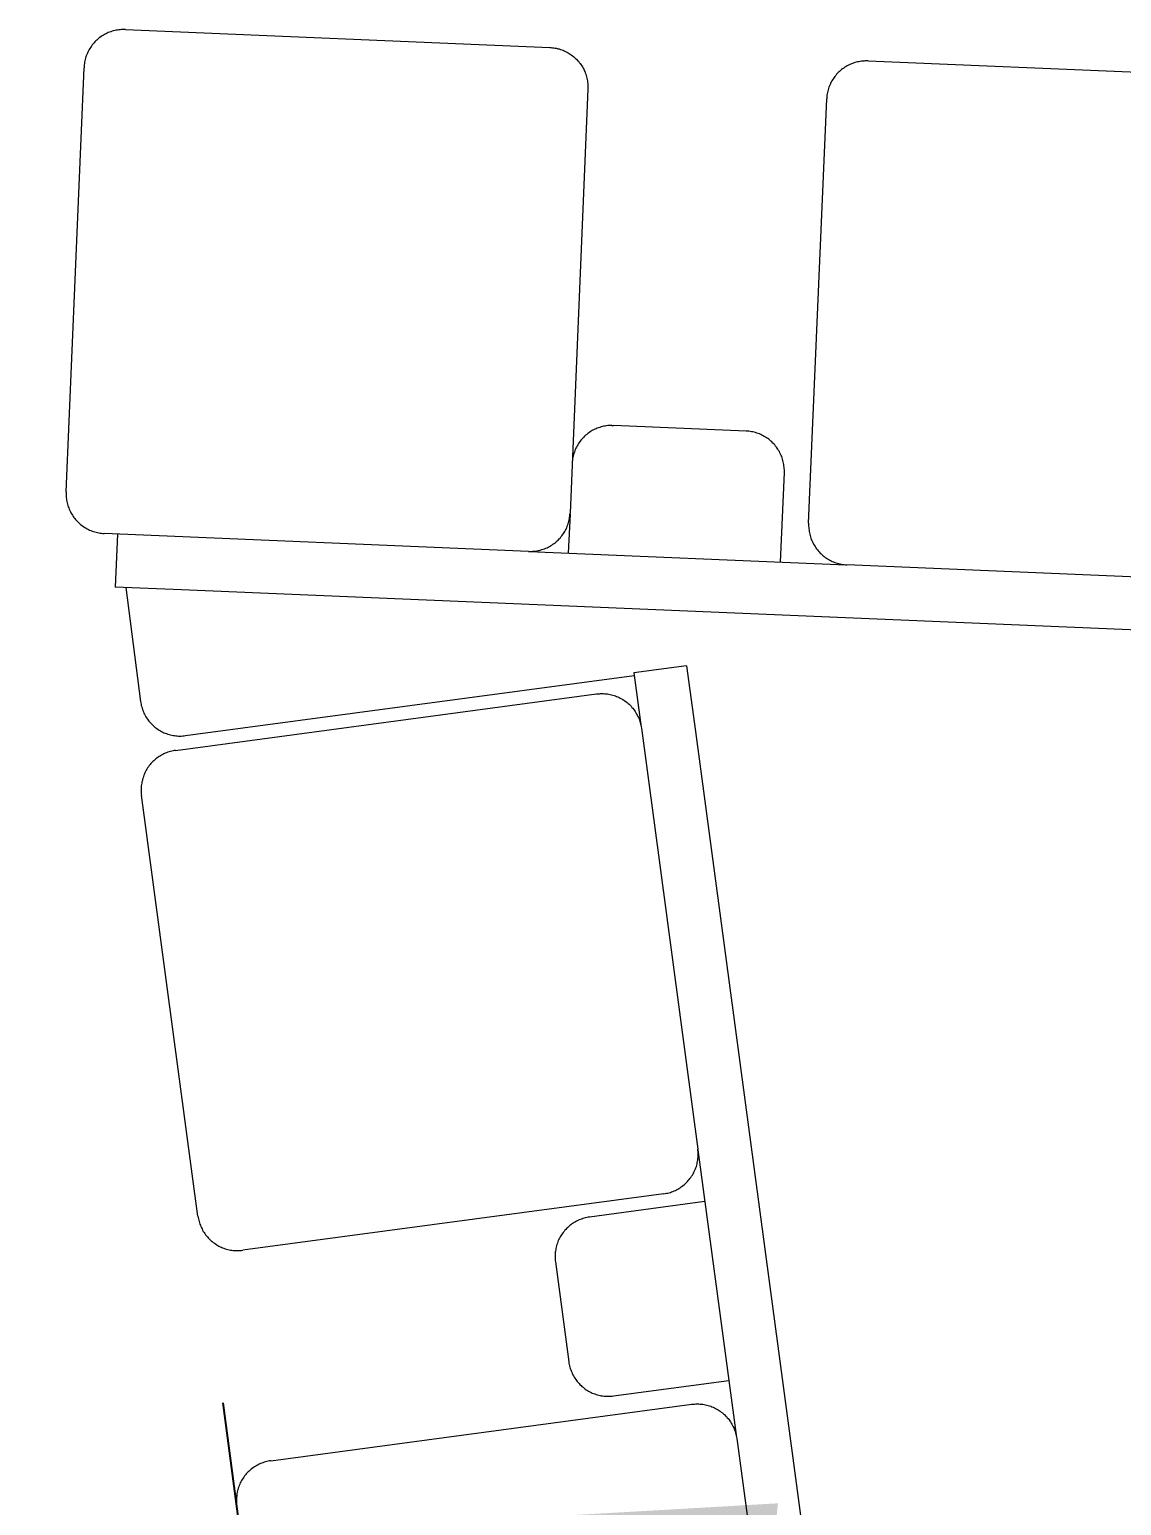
# Model space of a CAD drawing. Header units: millimetres. Extents: x -213 to 4577, y -424 to 2634.
# Drawn here: x 3292.6 to 3374.9, y 2523 to 2634.2 of the extents above; entities that cross this region are included whole.
import ezdxf

# ---------------------------------------------------------------- set-up
doc = ezdxf.new("R2010")
doc.units = ezdxf.units.MM
doc.layers.add('ZANO_R', color=7, linetype='Continuous', lineweight=0)
doc.layers.add('ZANO_W', color=1, linetype='Continuous', lineweight=0)
doc.styles.add('Arial', font='arial.ttf')
doc.styles.get("Standard").update_dxf_attribs({"font": 'ARIALUNI.TTF'})
doc.dimstyles.new('pl i ang', dxfattribs={"dimtxt": 50, "dimasz": 50, "dimexe": 1.25, "dimexo": 0.625, "dimgap": 10, "dimtad": 1, "dimtoh": 1, "dimtxsty": 'Standard', "dimcen": 2.5, "dimclrd": 1, "dimclre": 1, "dimclrt": 1, "dimadec": 0, "dimazin": 0, "dimtfac": 1, "dimtmove": 0, "dimatfit": 3, "dimfxl": 1, "dimarcsym": 1})

# ---------------------------------------------------------------- blocks, each defined once
blk = doc.blocks.new('*D435')
at = {"layer": 'ZANO_W', "color": 1, "lineweight": -2}
for p, q in [((3314.06, 2479.4), (3307.17, 2530.75)), ((3260.89, 2437.77), (3225.83, 2437.77))]:
    blk.add_line(p, q, dxfattribs=at)
for start, end in [(97.6419, 180), (42.4202, 70.0311), (207.6109, 235.2218)]:
    blk.add_arc((3319.64, 2437.77), 83.81, start, end, dxfattribs=at)
at = {"layer": 'ZANO_W', "color": 1}
for points in [[(3348.98, 2523.17), (3347.55, 2509.92), (3308.5, 2520.84)], [(3251.85, 2400.52), (3238.9, 2397.33), (3235.83, 2437.77)]]:
    blk.add_solid(points, dxfattribs=at)
at = {"layer": 'ZANO_W', "color": 1, "insert": (3233.47, 2513.15), "char_height": 40, "attachment_point": 5, "rotation": 48.821, "style": 'Arial'}
blk.add_mtext('82%%d', dxfattribs=at)

msp = doc.modelspace()

# ---------------------------------------------------------------- linework, layer by layer
at = {"layer": 'ZANO_R'}
for p, q in [((3297.66, 2633.42), (3297.59, 2633.35)), ((3297.74, 2633.49), (3297.66, 2633.42)), ((3297.82, 2633.56), (3297.74, 2633.49)), ((3297.9, 2633.62), (3297.82, 2633.56)), ((3297.98, 2633.68), (3297.9, 2633.62)), ((3298.07, 2633.74), (3297.98, 2633.68)), ((3298.16, 2633.79), (3298.07, 2633.74)), ((3298.24, 2633.84), (3298.16, 2633.79)), ((3298.33, 2633.89), (3298.24, 2633.84)), ((3298.43, 2633.93), (3298.33, 2633.89)), ((3298.52, 2633.98), (3298.43, 2633.93)), ((3298.62, 2634.01), (3298.52, 2633.98)), ((3298.71, 2634.05), (3298.62, 2634.01)), ((3298.81, 2634.08), (3298.71, 2634.05)), ((3298.91, 2634.11), (3298.81, 2634.08)), ((3299.01, 2634.13), (3298.91, 2634.11)), ((3299.11, 2634.16), (3299.01, 2634.13)), ((3299.21, 2634.17), (3299.11, 2634.16)), ((3299.31, 2634.19), (3299.21, 2634.17)), ((3299.41, 2634.2), (3299.31, 2634.19)), ((3299.51, 2634.21), (3299.41, 2634.2)), ((3299.61, 2634.21), (3299.51, 2634.21)), ((3299.72, 2634.21), (3299.61, 2634.21)), ((3299.82, 2634.21), (3299.72, 2634.21)), ((3299.82, 2634.21), (3331.79, 2632.86)), ((3296.91, 2632.34), (3296.87, 2632.24)), ((3296.95, 2632.43), (3296.91, 2632.34)), ((3296.99, 2632.52), (3296.95, 2632.43)), ((3297.04, 2632.62), (3296.99, 2632.52)), ((3297.09, 2632.71), (3297.04, 2632.62)), ((3297.14, 2632.79), (3297.09, 2632.71)), ((3297.2, 2632.88), (3297.14, 2632.79)), ((3297.26, 2632.96), (3297.2, 2632.88)), ((3297.32, 2633.05), (3297.26, 2632.96)), ((3297.38, 2633.13), (3297.32, 2633.05)), ((3297.45, 2633.2), (3297.38, 2633.13)), ((3297.52, 2633.28), (3297.45, 2633.2)), ((3297.59, 2633.35), (3297.52, 2633.28)), ((3331.79, 2632.86), (3331.89, 2632.85)), ((3331.89, 2632.85), (3332, 2632.84)), ((3332, 2632.84), (3332.1, 2632.83)), ((3332.1, 2632.83), (3332.2, 2632.82)), ((3332.2, 2632.82), (3332.3, 2632.8)), ((3332.3, 2632.8), (3332.4, 2632.77)), ((3332.4, 2632.77), (3332.5, 2632.75)), ((3332.5, 2632.75), (3332.6, 2632.72)), ((3332.6, 2632.72), (3332.69, 2632.68)), ((3332.69, 2632.68), (3332.79, 2632.65)), ((3332.79, 2632.65), (3332.88, 2632.61)), ((3332.88, 2632.61), (3332.97, 2632.56)), ((3332.97, 2632.56), (3333.07, 2632.52)), ((3333.07, 2632.52), (3333.16, 2632.47)), ((3333.16, 2632.47), (3333.24, 2632.41)), ((3333.24, 2632.41), (3333.33, 2632.36)), ((3333.33, 2632.36), (3333.41, 2632.3)), ((3295.34, 2599.37), (3296.7, 2631.34)), ((3296.71, 2631.55), (3296.7, 2631.44)), ((3296.7, 2631.44), (3296.7, 2631.34)), ((3296.72, 2631.65), (3296.71, 2631.55)), ((3296.74, 2631.75), (3296.72, 2631.65)), ((3296.76, 2631.85), (3296.74, 2631.75)), ((3296.78, 2631.95), (3296.76, 2631.85)), ((3296.81, 2632.05), (3296.78, 2631.95)), ((3296.84, 2632.15), (3296.81, 2632.05)), ((3296.87, 2632.24), (3296.84, 2632.15)), ((3333.41, 2632.3), (3333.5, 2632.24)), ((3333.5, 2632.24), (3333.58, 2632.17)), ((3333.58, 2632.17), (3333.65, 2632.11)), ((3333.65, 2632.11), (3333.73, 2632.04)), ((3333.73, 2632.04), (3333.8, 2631.97)), ((3333.8, 2631.97), (3333.87, 2631.89)), ((3333.87, 2631.89), (3333.94, 2631.82)), ((3333.94, 2631.82), (3334.01, 2631.74)), ((3334.01, 2631.74), (3334.07, 2631.66)), ((3334.07, 2631.66), (3334.13, 2631.57)), ((3334.13, 2631.57), (3334.19, 2631.49)), ((3334.19, 2631.49), (3334.24, 2631.4)), ((3334.24, 2631.4), (3334.29, 2631.31)), ((3334.29, 2631.31), (3334.34, 2631.22)), ((3334.34, 2631.22), (3334.38, 2631.13)), ((3353.85, 2631.25), (3353.77, 2631.19)), ((3353.93, 2631.31), (3353.85, 2631.25)), ((3354.02, 2631.37), (3353.93, 2631.31)), ((3354.11, 2631.43), (3354.02, 2631.37)), ((3354.19, 2631.48), (3354.11, 2631.43)), ((3354.28, 2631.52), (3354.19, 2631.48)), ((3354.38, 2631.57), (3354.28, 2631.52)), ((3354.47, 2631.61), (3354.38, 2631.57)), ((3354.57, 2631.65), (3354.47, 2631.61)), ((3354.66, 2631.68), (3354.57, 2631.65)), ((3354.76, 2631.72), (3354.66, 2631.68)), ((3354.86, 2631.75), (3354.76, 2631.72)), ((3354.96, 2631.77), (3354.86, 2631.75)), ((3355.06, 2631.79), (3354.96, 2631.77)), ((3355.16, 2631.81), (3355.06, 2631.79)), ((3355.26, 2631.83), (3355.16, 2631.81)), ((3355.36, 2631.84), (3355.26, 2631.83)), ((3355.46, 2631.84), (3355.36, 2631.84)), ((3355.56, 2631.85), (3355.46, 2631.84)), ((3355.67, 2631.85), (3355.56, 2631.85)), ((3355.77, 2631.85), (3355.67, 2631.85)), ((3355.77, 2631.85), (3387.74, 2630.5)), ((3334.38, 2631.13), (3334.43, 2631.04)), ((3334.43, 2631.04), (3334.46, 2630.94)), ((3334.46, 2630.94), (3334.5, 2630.84)), ((3334.5, 2630.84), (3334.53, 2630.75)), ((3334.53, 2630.75), (3334.56, 2630.65)), ((3334.56, 2630.65), (3334.58, 2630.55)), ((3334.58, 2630.55), (3334.61, 2630.45)), ((3334.61, 2630.45), (3334.62, 2630.35)), ((3334.62, 2630.35), (3334.64, 2630.25)), ((3334.64, 2630.25), (3334.65, 2630.15)), ((3334.65, 2630.15), (3334.66, 2630.04)), ((3352.94, 2630.16), (3352.9, 2630.07)), ((3352.99, 2630.25), (3352.94, 2630.16)), ((3353.04, 2630.34), (3352.99, 2630.25)), ((3353.09, 2630.43), (3353.04, 2630.34)), ((3353.15, 2630.52), (3353.09, 2630.43)), ((3353.21, 2630.6), (3353.15, 2630.52)), ((3353.27, 2630.68), (3353.21, 2630.6)), ((3353.33, 2630.76), (3353.27, 2630.68)), ((3353.4, 2630.84), (3353.33, 2630.76)), ((3353.47, 2630.92), (3353.4, 2630.84)), ((3353.54, 2630.99), (3353.47, 2630.92)), ((3353.61, 2631.06), (3353.54, 2630.99)), ((3353.69, 2631.13), (3353.61, 2631.06)), ((3353.77, 2631.19), (3353.69, 2631.13)), ((3334.66, 2629.74), (3333.31, 2597.77)), ((3334.66, 2630.04), (3334.66, 2629.94)), ((3334.66, 2629.94), (3334.66, 2629.84)), ((3334.66, 2629.84), (3334.66, 2629.74)), ((3351.29, 2597.01), (3352.65, 2628.98)), ((3352.66, 2629.18), (3352.65, 2629.08)), ((3352.65, 2629.08), (3352.65, 2628.98)), ((3352.67, 2629.28), (3352.66, 2629.18)), ((3352.69, 2629.38), (3352.67, 2629.28)), ((3352.71, 2629.48), (3352.69, 2629.38)), ((3352.73, 2629.58), (3352.71, 2629.48)), ((3352.76, 2629.68), (3352.73, 2629.58)), ((3352.79, 2629.78), (3352.76, 2629.68)), ((3352.82, 2629.88), (3352.79, 2629.78)), ((3352.86, 2629.97), (3352.82, 2629.88)), ((3352.9, 2630.07), (3352.86, 2629.97)), ((3334.27, 2603.42), (3334.2, 2603.35)), ((3334.34, 2603.5), (3334.27, 2603.42)), ((3334.41, 2603.57), (3334.34, 2603.5)), ((3334.49, 2603.64), (3334.41, 2603.57)), ((3334.57, 2603.71), (3334.49, 2603.64)), ((3334.65, 2603.77), (3334.57, 2603.71)), ((3334.73, 2603.83), (3334.65, 2603.77)), ((3334.82, 2603.89), (3334.73, 2603.83)), ((3334.9, 2603.94), (3334.82, 2603.89)), ((3334.99, 2604), (3334.9, 2603.94)), ((3335.08, 2604.04), (3334.99, 2604)), ((3335.17, 2604.09), (3335.08, 2604.04)), ((3335.27, 2604.13), (3335.17, 2604.09)), ((3335.36, 2604.17), (3335.27, 2604.13)), ((3335.46, 2604.21), (3335.36, 2604.17)), ((3335.56, 2604.24), (3335.46, 2604.21)), ((3335.65, 2604.27), (3335.56, 2604.24)), ((3335.75, 2604.3), (3335.65, 2604.27)), ((3335.85, 2604.32), (3335.75, 2604.3)), ((3335.95, 2604.34), (3335.85, 2604.32)), ((3336.06, 2604.35), (3335.95, 2604.34)), ((3336.16, 2604.37), (3336.06, 2604.35)), ((3336.26, 2604.38), (3336.16, 2604.37)), ((3336.36, 2604.38), (3336.26, 2604.38)), ((3336.47, 2604.38), (3336.36, 2604.38)), ((3336.47, 2604.38), (3336.53, 2604.38)), ((3336.53, 2604.38), (3336.59, 2604.38)), ((3346.59, 2603.96), (3336.59, 2604.38)), ((3346.69, 2603.95), (3346.59, 2603.96)), ((3346.79, 2603.94), (3346.69, 2603.95)), ((3346.89, 2603.93), (3346.79, 2603.94)), ((3346.99, 2603.91), (3346.89, 2603.93)), ((3347.09, 2603.89), (3346.99, 2603.91)), ((3347.19, 2603.87), (3347.09, 2603.89)), ((3347.29, 2603.84), (3347.19, 2603.87)), ((3347.39, 2603.81), (3347.29, 2603.84)), ((3347.49, 2603.78), (3347.39, 2603.81)), ((3347.58, 2603.74), (3347.49, 2603.78)), ((3347.68, 2603.7), (3347.58, 2603.74)), ((3347.77, 2603.66), (3347.68, 2603.7)), ((3347.86, 2603.61), (3347.77, 2603.66)), ((3347.95, 2603.56), (3347.86, 2603.61)), ((3348.04, 2603.51), (3347.95, 2603.56)), ((3348.12, 2603.46), (3348.04, 2603.51)), ((3348.21, 2603.4), (3348.12, 2603.46)), ((3348.29, 2603.34), (3348.21, 2603.4)), ((3333.64, 2602.38), (3333.6, 2602.28)), ((3333.67, 2602.47), (3333.64, 2602.38)), ((3333.71, 2602.57), (3333.67, 2602.47)), ((3333.75, 2602.66), (3333.71, 2602.57)), ((3333.8, 2602.75), (3333.75, 2602.66)), ((3333.85, 2602.84), (3333.8, 2602.75)), ((3333.9, 2602.93), (3333.85, 2602.84)), ((3333.95, 2603.02), (3333.9, 2602.93)), ((3334.01, 2603.11), (3333.95, 2603.02)), ((3334.07, 2603.19), (3334.01, 2603.11)), ((3334.13, 2603.27), (3334.07, 2603.19)), ((3334.2, 2603.35), (3334.13, 2603.27)), ((3348.37, 2603.27), (3348.29, 2603.34)), ((3348.45, 2603.21), (3348.37, 2603.27)), ((3348.52, 2603.14), (3348.45, 2603.21)), ((3348.6, 2603.06), (3348.52, 2603.14)), ((3348.67, 2602.99), (3348.6, 2603.06)), ((3348.74, 2602.91), (3348.67, 2602.99)), ((3348.8, 2602.83), (3348.74, 2602.91)), ((3348.86, 2602.75), (3348.8, 2602.83)), ((3348.92, 2602.67), (3348.86, 2602.75)), ((3348.98, 2602.59), (3348.92, 2602.67)), ((3349.03, 2602.5), (3348.98, 2602.59)), ((3349.09, 2602.41), (3349.03, 2602.5)), ((3349.13, 2602.32), (3349.09, 2602.41)), ((3349.18, 2602.23), (3349.13, 2602.32)), ((3333.48, 2601.68), (3333.47, 2601.57)), ((3333.49, 2601.78), (3333.48, 2601.68)), ((3333.51, 2601.88), (3333.49, 2601.78)), ((3333.53, 2601.98), (3333.51, 2601.88)), ((3333.55, 2602.08), (3333.53, 2601.98)), ((3333.57, 2602.18), (3333.55, 2602.08)), ((3333.6, 2602.28), (3333.57, 2602.18)), ((3349.22, 2602.13), (3349.18, 2602.23)), ((3349.26, 2602.04), (3349.22, 2602.13)), ((3349.29, 2601.94), (3349.26, 2602.04)), ((3349.33, 2601.84), (3349.29, 2601.94)), ((3349.35, 2601.75), (3349.33, 2601.84)), ((3349.38, 2601.65), (3349.35, 2601.75)), ((3349.4, 2601.55), (3349.38, 2601.65)), ((3349.42, 2601.45), (3349.4, 2601.55)), ((3349.43, 2601.34), (3349.42, 2601.45)), ((3349.45, 2601.24), (3349.43, 2601.34)), ((3349.45, 2601.14), (3349.45, 2601.24)), ((3349.17, 2594.09), (3349.46, 2600.83)), ((3349.46, 2601.04), (3349.45, 2601.14)), ((3349.46, 2600.94), (3349.46, 2601.04)), ((3349.46, 2600.83), (3349.46, 2600.94)), ((3295.34, 2599.37), (3295.34, 2599.27)), ((3295.34, 2599.27), (3295.34, 2599.16)), ((3295.34, 2599.16), (3295.35, 2599.06)), ((3295.35, 2599.06), (3295.36, 2598.96)), ((3295.36, 2598.96), (3295.37, 2598.86)), ((3295.37, 2598.86), (3295.38, 2598.76)), ((3295.38, 2598.76), (3295.4, 2598.66)), ((3295.4, 2598.66), (3295.42, 2598.56)), ((3295.42, 2598.56), (3295.45, 2598.46)), ((3295.45, 2598.46), (3295.48, 2598.36)), ((3295.48, 2598.36), (3295.51, 2598.26)), ((3295.51, 2598.26), (3295.54, 2598.17)), ((3295.54, 2598.17), (3295.58, 2598.07)), ((3295.58, 2598.07), (3295.62, 2597.98)), ((3295.62, 2597.98), (3295.67, 2597.88)), ((3295.67, 2597.88), (3295.71, 2597.79)), ((3295.71, 2597.79), (3295.77, 2597.71)), ((3295.77, 2597.71), (3295.82, 2597.62)), ((3295.82, 2597.62), (3295.88, 2597.53)), ((3295.88, 2597.53), (3295.94, 2597.45)), ((3295.94, 2597.45), (3296, 2597.37)), ((3296, 2597.37), (3296.06, 2597.29)), ((3296.06, 2597.29), (3296.13, 2597.21)), ((3296.13, 2597.21), (3296.2, 2597.14)), ((3296.2, 2597.14), (3296.28, 2597.07)), ((3296.28, 2597.07), (3296.35, 2597)), ((3296.35, 2597), (3296.43, 2596.93)), ((3296.43, 2596.93), (3296.51, 2596.87)), ((3296.51, 2596.87), (3296.59, 2596.81)), ((3296.59, 2596.81), (3296.68, 2596.75)), ((3296.68, 2596.75), (3296.76, 2596.69)), ((3333.06, 2596.67), (3333.09, 2596.77)), ((3333.09, 2596.77), (3333.13, 2596.86)), ((3333.13, 2596.86), (3333.17, 2596.96)), ((3333.17, 2596.96), (3333.2, 2597.06)), ((3333.31, 2597.7), (3333.18, 2594.77)), ((3333.2, 2597.06), (3333.22, 2597.16)), ((3333.22, 2597.16), (3333.25, 2597.26)), ((3333.25, 2597.26), (3333.27, 2597.36)), ((3333.27, 2597.36), (3333.28, 2597.46)), ((3333.28, 2597.46), (3333.29, 2597.56)), ((3333.29, 2597.56), (3333.3, 2597.66)), ((3333.3, 2597.66), (3333.31, 2597.77)), ((3351.29, 2597.01), (3351.29, 2596.9)), ((3351.29, 2596.9), (3351.29, 2596.8)), ((3351.29, 2596.8), (3351.3, 2596.7)), ((3296.76, 2596.69), (3296.85, 2596.64)), ((3296.85, 2596.64), (3296.94, 2596.59)), ((3296.94, 2596.59), (3297.03, 2596.54)), ((3297.03, 2596.54), (3297.12, 2596.5)), ((3297.12, 2596.5), (3297.22, 2596.46)), ((3297.22, 2596.46), (3297.31, 2596.42)), ((3297.31, 2596.42), (3297.41, 2596.39)), ((3297.41, 2596.39), (3297.51, 2596.36)), ((3297.51, 2596.36), (3297.61, 2596.33)), ((3297.61, 2596.33), (3297.71, 2596.31)), ((3297.71, 2596.31), (3297.81, 2596.29)), ((3297.81, 2596.29), (3297.91, 2596.27)), ((3297.91, 2596.27), (3298.01, 2596.26)), ((3298.01, 2596.26), (3298.11, 2596.25)), ((3298.11, 2596.25), (3298.22, 2596.25)), ((3330.19, 2594.89), (3298.22, 2596.25)), ((3299.22, 2596.2), (3299.05, 2592.21)), ((3332.19, 2595.55), (3332.27, 2595.61)), ((3332.27, 2595.61), (3332.34, 2595.68)), ((3332.34, 2595.68), (3332.42, 2595.75)), ((3332.42, 2595.75), (3332.49, 2595.83)), ((3332.49, 2595.83), (3332.56, 2595.9)), ((3332.56, 2595.9), (3332.62, 2595.98)), ((3332.62, 2595.98), (3332.69, 2596.06)), ((3332.69, 2596.06), (3332.75, 2596.14)), ((3332.75, 2596.14), (3332.81, 2596.23)), ((3332.81, 2596.23), (3332.86, 2596.31)), ((3332.86, 2596.31), (3332.92, 2596.4)), ((3332.92, 2596.4), (3332.97, 2596.49)), ((3332.97, 2596.49), (3333.01, 2596.58)), ((3333.01, 2596.58), (3333.06, 2596.67)), ((3351.3, 2596.7), (3351.31, 2596.6)), ((3351.31, 2596.6), (3351.32, 2596.49)), ((3351.32, 2596.49), (3351.33, 2596.39)), ((3351.33, 2596.39), (3351.35, 2596.29)), ((3351.35, 2596.29), (3351.37, 2596.19)), ((3351.37, 2596.19), (3351.4, 2596.09)), ((3351.4, 2596.09), (3351.43, 2595.99)), ((3351.43, 2595.99), (3351.46, 2595.9)), ((3351.46, 2595.9), (3351.49, 2595.8)), ((3351.49, 2595.8), (3351.53, 2595.71)), ((3351.53, 2595.71), (3351.57, 2595.61)), ((3351.57, 2595.61), (3351.62, 2595.52)), ((3330.19, 2594.89), (3330.29, 2594.89)), ((3330.25, 2594.89), (3354.1, 2593.88)), ((3330.29, 2594.89), (3330.39, 2594.89)), ((3330.39, 2594.89), (3330.49, 2594.9)), ((3330.49, 2594.9), (3330.6, 2594.91)), ((3330.6, 2594.91), (3330.7, 2594.92)), ((3330.7, 2594.92), (3330.8, 2594.93)), ((3330.8, 2594.93), (3330.9, 2594.95)), ((3330.9, 2594.95), (3331, 2594.97)), ((3331, 2594.97), (3331.1, 2595)), ((3331.1, 2595), (3331.2, 2595.03)), ((3331.2, 2595.03), (3331.29, 2595.06)), ((3331.29, 2595.06), (3331.39, 2595.09)), ((3331.39, 2595.09), (3331.49, 2595.13)), ((3331.49, 2595.13), (3331.58, 2595.17)), ((3331.58, 2595.17), (3331.67, 2595.22)), ((3331.67, 2595.22), (3331.76, 2595.27)), ((3331.76, 2595.27), (3331.85, 2595.32)), ((3331.85, 2595.32), (3331.94, 2595.37)), ((3331.94, 2595.37), (3332.02, 2595.43)), ((3332.02, 2595.43), (3332.11, 2595.49)), ((3332.11, 2595.49), (3332.19, 2595.55)), ((3351.62, 2595.52), (3351.66, 2595.43)), ((3351.66, 2595.43), (3351.72, 2595.34)), ((3351.72, 2595.34), (3351.77, 2595.25)), ((3351.77, 2595.25), (3351.83, 2595.17)), ((3351.83, 2595.17), (3351.89, 2595.09)), ((3351.89, 2595.09), (3351.95, 2595)), ((3351.95, 2595), (3352.01, 2594.93)), ((3352.01, 2594.93), (3352.08, 2594.85)), ((3352.08, 2594.85), (3352.15, 2594.77)), ((3352.15, 2594.77), (3352.23, 2594.7)), ((3352.23, 2594.7), (3352.3, 2594.63)), ((3352.3, 2594.63), (3352.38, 2594.57)), ((3352.38, 2594.57), (3352.46, 2594.5)), ((3352.46, 2594.5), (3352.54, 2594.44)), ((3352.54, 2594.44), (3352.63, 2594.38)), ((3352.63, 2594.38), (3352.71, 2594.33)), ((3352.71, 2594.33), (3352.8, 2594.28)), ((3352.8, 2594.28), (3352.89, 2594.23)), ((3352.89, 2594.23), (3352.98, 2594.18)), ((3352.98, 2594.18), (3353.07, 2594.14)), ((3353.07, 2594.14), (3353.17, 2594.1)), ((3353.17, 2594.1), (3353.26, 2594.06)), ((3353.26, 2594.06), (3353.36, 2594.03)), ((3353.36, 2594.03), (3353.46, 2594)), ((3353.46, 2594), (3353.56, 2593.97)), ((3353.56, 2593.97), (3353.66, 2593.95)), ((3353.66, 2593.95), (3353.76, 2593.93)), ((3353.76, 2593.93), (3353.86, 2593.91)), ((3353.86, 2593.91), (3353.96, 2593.9)), ((3353.96, 2593.9), (3354.06, 2593.89)), ((3354.06, 2593.89), (3354.17, 2593.88)), ((3386.14, 2592.53), (3354.17, 2593.88)), ((3304.04, 2592), (3299.05, 2592.21)), ((3299.85, 2592.17), (3300.96, 2583.59)), ((3443.17, 2586.12), (3304.04, 2592)), ((3342.09, 2586.27), (3338.13, 2585.74)), ((3338.13, 2585.74), (3338.68, 2581.65)), ((3342.09, 2586.27), (3342.76, 2581.32)), ((3304.33, 2581.01), (3338.15, 2585.54)), ((3300.96, 2583.59), (3300.97, 2583.49)), ((3300.97, 2583.49), (3300.99, 2583.39)), ((3300.99, 2583.39), (3301.01, 2583.29)), ((3303.6, 2579.9), (3335.31, 2584.15)), ((3335.31, 2584.15), (3335.42, 2584.17)), ((3335.42, 2584.17), (3335.52, 2584.17)), ((3335.52, 2584.17), (3335.62, 2584.18)), ((3335.62, 2584.18), (3335.72, 2584.18)), ((3335.72, 2584.18), (3335.83, 2584.18)), ((3335.83, 2584.18), (3335.93, 2584.17)), ((3335.93, 2584.17), (3336.03, 2584.16)), ((3336.03, 2584.16), (3336.13, 2584.15)), ((3336.13, 2584.15), (3336.23, 2584.14)), ((3336.23, 2584.14), (3336.33, 2584.12)), ((3336.33, 2584.12), (3336.43, 2584.09)), ((3336.43, 2584.09), (3336.53, 2584.07)), ((3336.53, 2584.07), (3336.63, 2584.04)), ((3336.63, 2584.04), (3336.73, 2584)), ((3336.73, 2584), (3336.82, 2583.97)), ((3336.82, 2583.97), (3336.92, 2583.93)), ((3336.92, 2583.93), (3337.01, 2583.89)), ((3337.01, 2583.89), (3337.1, 2583.84)), ((3337.1, 2583.84), (3337.19, 2583.79)), ((3337.19, 2583.79), (3337.28, 2583.74)), ((3337.28, 2583.74), (3337.37, 2583.68)), ((3337.37, 2583.68), (3337.45, 2583.63)), ((3337.45, 2583.63), (3337.53, 2583.57)), ((3337.53, 2583.57), (3337.61, 2583.5)), ((3337.61, 2583.5), (3337.69, 2583.44)), ((3337.69, 2583.44), (3337.77, 2583.37)), ((3301.01, 2583.29), (3301.04, 2583.19)), ((3301.04, 2583.19), (3301.07, 2583.09)), ((3301.07, 2583.09), (3301.1, 2583)), ((3301.1, 2583), (3301.13, 2582.9)), ((3301.13, 2582.9), (3301.17, 2582.8)), ((3301.17, 2582.8), (3301.21, 2582.71)), ((3301.21, 2582.71), (3301.26, 2582.62)), ((3301.26, 2582.62), (3301.31, 2582.53)), ((3301.31, 2582.53), (3301.36, 2582.44)), ((3301.36, 2582.44), (3301.41, 2582.35)), ((3301.41, 2582.35), (3301.47, 2582.26)), ((3337.77, 2583.37), (3337.84, 2583.3)), ((3337.84, 2583.3), (3337.91, 2583.22)), ((3337.91, 2583.22), (3337.98, 2583.14)), ((3337.98, 2583.14), (3338.05, 2583.07)), ((3338.05, 2583.07), (3338.11, 2582.99)), ((3338.11, 2582.99), (3338.17, 2582.9)), ((3338.17, 2582.9), (3338.23, 2582.82)), ((3338.23, 2582.82), (3338.28, 2582.73)), ((3338.28, 2582.73), (3338.33, 2582.64)), ((3338.33, 2582.64), (3338.38, 2582.55)), ((3338.38, 2582.55), (3338.43, 2582.46)), ((3338.43, 2582.46), (3338.47, 2582.37)), ((3338.47, 2582.37), (3338.51, 2582.27)), ((3338.51, 2582.27), (3338.54, 2582.18)), ((3301.47, 2582.26), (3301.53, 2582.18)), ((3301.53, 2582.18), (3301.59, 2582.1)), ((3301.59, 2582.1), (3301.66, 2582.02)), ((3301.66, 2582.02), (3301.73, 2581.94)), ((3301.73, 2581.94), (3301.8, 2581.87)), ((3301.8, 2581.87), (3301.87, 2581.8)), ((3301.87, 2581.8), (3301.95, 2581.73)), ((3301.95, 2581.73), (3302.03, 2581.66)), ((3302.03, 2581.66), (3302.11, 2581.6)), ((3302.11, 2581.6), (3302.19, 2581.54)), ((3302.19, 2581.54), (3302.27, 2581.48)), ((3302.27, 2581.48), (3302.36, 2581.42)), ((3302.36, 2581.42), (3302.45, 2581.37)), ((3302.45, 2581.37), (3302.54, 2581.32)), ((3302.54, 2581.32), (3302.63, 2581.28)), ((3302.63, 2581.28), (3302.72, 2581.23)), ((3302.72, 2581.23), (3302.82, 2581.19)), ((3302.82, 2581.19), (3302.92, 2581.16)), ((3302.92, 2581.16), (3303.01, 2581.12)), ((3338.54, 2582.18), (3338.58, 2582.08)), ((3338.58, 2582.08), (3338.6, 2581.98)), ((3338.6, 2581.98), (3338.63, 2581.88)), ((3338.63, 2581.88), (3338.65, 2581.78)), ((3338.65, 2581.78), (3338.67, 2581.68)), ((3338.67, 2581.68), (3338.69, 2581.58)), ((3338.69, 2581.58), (3342.94, 2549.86)), ((3342.76, 2581.32), (3361.38, 2442.56)), ((3303.01, 2581.12), (3303.11, 2581.09)), ((3303.11, 2581.09), (3303.21, 2581.07)), ((3303.21, 2581.07), (3303.31, 2581.04)), ((3303.31, 2581.04), (3303.41, 2581.02)), ((3303.41, 2581.02), (3303.51, 2581.01)), ((3303.51, 2581.01), (3303.61, 2581)), ((3303.61, 2581), (3303.72, 2580.99)), ((3303.72, 2580.99), (3303.82, 2580.98)), ((3303.82, 2580.98), (3303.92, 2580.98)), ((3303.92, 2580.98), (3304.02, 2580.98)), ((3304.02, 2580.98), (3304.13, 2580.99)), ((3304.13, 2580.99), (3304.23, 2580.99)), ((3304.23, 2580.99), (3304.33, 2581.01)), ((3301.81, 2578.98), (3301.74, 2578.9)), ((3301.88, 2579.05), (3301.81, 2578.98)), ((3301.96, 2579.12), (3301.88, 2579.05)), ((3302.03, 2579.19), (3301.96, 2579.12)), ((3302.11, 2579.26), (3302.03, 2579.19)), ((3302.19, 2579.32), (3302.11, 2579.26)), ((3302.28, 2579.38), (3302.19, 2579.32)), ((3302.36, 2579.44), (3302.28, 2579.38)), ((3302.45, 2579.49), (3302.36, 2579.44)), ((3302.54, 2579.54), (3302.45, 2579.49)), ((3302.63, 2579.59), (3302.54, 2579.54)), ((3302.72, 2579.64), (3302.63, 2579.59)), ((3302.81, 2579.68), (3302.72, 2579.64)), ((3302.91, 2579.72), (3302.81, 2579.68)), ((3303, 2579.76), (3302.91, 2579.72)), ((3303.1, 2579.79), (3303, 2579.76)), ((3303.2, 2579.82), (3303.1, 2579.79)), ((3303.3, 2579.84), (3303.2, 2579.82)), ((3303.4, 2579.86), (3303.3, 2579.84)), ((3303.5, 2579.88), (3303.4, 2579.86)), ((3303.6, 2579.9), (3303.5, 2579.88)), ((3301.14, 2577.84), (3301.11, 2577.74)), ((3301.17, 2577.94), (3301.14, 2577.84)), ((3301.21, 2578.03), (3301.17, 2577.94)), ((3301.25, 2578.13), (3301.21, 2578.03)), ((3301.29, 2578.22), (3301.25, 2578.13)), ((3301.34, 2578.31), (3301.29, 2578.22)), ((3301.39, 2578.4), (3301.34, 2578.31)), ((3301.44, 2578.49), (3301.39, 2578.4)), ((3301.49, 2578.58), (3301.44, 2578.49)), ((3301.55, 2578.66), (3301.49, 2578.58)), ((3301.61, 2578.75), (3301.55, 2578.66)), ((3301.68, 2578.83), (3301.61, 2578.75)), ((3301.74, 2578.9), (3301.68, 2578.83)), ((3301.01, 2577.14), (3301, 2577.04)), ((3301, 2577.04), (3301, 2576.93)), ((3301, 2576.93), (3301, 2576.83)), ((3301, 2576.83), (3301, 2576.73)), ((3301, 2576.73), (3301.01, 2576.63)), ((3301.03, 2577.34), (3301.01, 2577.24)), ((3301.01, 2577.24), (3301.01, 2577.14)), ((3301.04, 2577.44), (3301.03, 2577.34)), ((3301.06, 2577.54), (3301.04, 2577.44)), ((3301.09, 2577.64), (3301.06, 2577.54)), ((3301.11, 2577.74), (3301.09, 2577.64)), ((3301.01, 2576.63), (3301.02, 2576.53)), ((3305.28, 2544.81), (3301.02, 2576.53)), ((3342.9, 2548.84), (3342.92, 2548.95)), ((3342.92, 2548.95), (3342.94, 2549.05)), ((3342.95, 2549.76), (3342.94, 2549.86)), ((3342.94, 2549.05), (3342.95, 2549.15)), ((3342.95, 2549.8), (3345.86, 2528.13)), ((3342.96, 2549.66), (3342.95, 2549.76)), ((3342.95, 2549.15), (3342.96, 2549.25)), ((3342.97, 2549.56), (3342.96, 2549.66)), ((3342.96, 2549.25), (3342.97, 2549.35)), ((3342.97, 2549.46), (3342.97, 2549.56)), ((3342.97, 2549.35), (3342.97, 2549.46)), ((3342.41, 2547.73), (3342.47, 2547.81)), ((3342.47, 2547.81), (3342.53, 2547.9)), ((3342.53, 2547.9), (3342.58, 2547.99)), ((3342.58, 2547.99), (3342.63, 2548.08)), ((3342.63, 2548.08), (3342.67, 2548.17)), ((3342.67, 2548.17), (3342.72, 2548.26)), ((3342.72, 2548.26), (3342.76, 2548.36)), ((3342.76, 2548.36), (3342.79, 2548.45)), ((3342.79, 2548.45), (3342.83, 2548.55)), ((3342.83, 2548.55), (3342.86, 2548.65)), ((3342.86, 2548.65), (3342.88, 2548.75)), ((3342.88, 2548.75), (3342.9, 2548.84)), ((3341.06, 2546.67), (3341.16, 2546.71)), ((3341.16, 2546.71), (3341.25, 2546.75)), ((3341.25, 2546.75), (3341.34, 2546.8)), ((3341.34, 2546.8), (3341.43, 2546.85)), ((3341.43, 2546.85), (3341.52, 2546.9)), ((3341.52, 2546.9), (3341.61, 2546.95)), ((3341.61, 2546.95), (3341.69, 2547.01)), ((3341.69, 2547.01), (3341.77, 2547.07)), ((3341.77, 2547.07), (3341.85, 2547.13)), ((3341.85, 2547.13), (3341.93, 2547.2)), ((3341.93, 2547.2), (3342.01, 2547.27)), ((3342.01, 2547.27), (3342.08, 2547.34)), ((3342.08, 2547.34), (3342.15, 2547.41)), ((3342.15, 2547.41), (3342.22, 2547.49)), ((3342.22, 2547.49), (3342.29, 2547.56)), ((3342.29, 2547.56), (3342.35, 2547.64)), ((3342.35, 2547.64), (3342.41, 2547.73)), ((3340.37, 2546.49), (3308.65, 2542.24)), ((3343.47, 2545.9), (3334.78, 2544.73)), ((3340.37, 2546.49), (3340.47, 2546.51)), ((3340.47, 2546.51), (3340.57, 2546.53)), ((3340.57, 2546.53), (3340.67, 2546.55)), ((3340.67, 2546.55), (3340.77, 2546.57)), ((3340.77, 2546.57), (3340.87, 2546.6)), ((3340.87, 2546.6), (3340.96, 2546.63)), ((3340.96, 2546.63), (3341.06, 2546.67)), ((3305.28, 2544.81), (3305.3, 2544.71)), ((3305.3, 2544.71), (3305.31, 2544.61)), ((3305.31, 2544.61), (3305.34, 2544.51)), ((3305.34, 2544.51), (3305.36, 2544.41)), ((3333.9, 2544.47), (3333.81, 2544.43)), ((3334, 2544.52), (3333.9, 2544.47)), ((3334.09, 2544.55), (3334, 2544.52)), ((3334.19, 2544.59), (3334.09, 2544.55)), ((3334.28, 2544.62), (3334.19, 2544.59)), ((3334.38, 2544.65), (3334.28, 2544.62)), ((3334.48, 2544.68), (3334.38, 2544.65)), ((3334.58, 2544.7), (3334.48, 2544.68)), ((3334.68, 2544.72), (3334.58, 2544.7)), ((3334.78, 2544.73), (3334.68, 2544.72)), ((3305.36, 2544.41), (3305.39, 2544.31)), ((3305.39, 2544.31), (3305.42, 2544.21)), ((3305.42, 2544.21), (3305.46, 2544.12)), ((3305.46, 2544.12), (3305.5, 2544.02)), ((3305.5, 2544.02), (3305.54, 2543.93)), ((3305.54, 2543.93), (3305.59, 2543.84)), ((3305.59, 2543.84), (3305.63, 2543.75)), ((3305.63, 2543.75), (3305.68, 2543.66)), ((3305.68, 2543.66), (3305.74, 2543.57)), ((3305.74, 2543.57), (3305.8, 2543.49)), ((3305.8, 2543.49), (3305.86, 2543.4)), ((3305.86, 2543.4), (3305.92, 2543.32)), ((3332.68, 2543.41), (3332.62, 2543.33)), ((3332.74, 2543.5), (3332.68, 2543.41)), ((3332.8, 2543.58), (3332.74, 2543.5)), ((3332.86, 2543.66), (3332.8, 2543.58)), ((3332.93, 2543.74), (3332.86, 2543.66)), ((3333, 2543.81), (3332.93, 2543.74)), ((3333.07, 2543.89), (3333, 2543.81)), ((3333.14, 2543.96), (3333.07, 2543.89)), ((3333.22, 2544.03), (3333.14, 2543.96)), ((3333.3, 2544.09), (3333.22, 2544.03)), ((3333.38, 2544.16), (3333.3, 2544.09)), ((3333.46, 2544.22), (3333.38, 2544.16)), ((3333.55, 2544.27), (3333.46, 2544.22)), ((3333.63, 2544.33), (3333.55, 2544.27)), ((3333.72, 2544.38), (3333.63, 2544.33)), ((3333.81, 2544.43), (3333.72, 2544.38)), ((3305.92, 2543.32), (3305.99, 2543.24)), ((3305.99, 2543.24), (3306.05, 2543.17)), ((3306.05, 2543.17), (3306.13, 2543.09)), ((3306.13, 2543.09), (3306.2, 2543.02)), ((3306.2, 2543.02), (3306.27, 2542.95)), ((3306.27, 2542.95), (3306.35, 2542.89)), ((3306.35, 2542.89), (3306.43, 2542.82)), ((3306.43, 2542.82), (3306.52, 2542.76)), ((3306.52, 2542.76), (3306.6, 2542.71)), ((3306.6, 2542.71), (3306.69, 2542.65)), ((3306.69, 2542.65), (3306.77, 2542.6)), ((3306.77, 2542.6), (3306.86, 2542.55)), ((3306.86, 2542.55), (3306.96, 2542.5)), ((3306.96, 2542.5), (3307.05, 2542.46)), ((3307.05, 2542.46), (3307.14, 2542.42)), ((3307.14, 2542.42), (3307.24, 2542.39)), ((3307.24, 2542.39), (3307.34, 2542.35)), ((3307.34, 2542.35), (3307.43, 2542.32)), ((3307.43, 2542.32), (3307.53, 2542.3)), ((3307.53, 2542.3), (3307.63, 2542.27)), ((3307.63, 2542.27), (3307.73, 2542.25)), ((3307.73, 2542.25), (3307.84, 2542.24)), ((3307.84, 2542.24), (3307.94, 2542.23)), ((3308.55, 2542.22), (3308.65, 2542.24)), ((3332.23, 2542.28), (3332.21, 2542.18)), ((3332.25, 2542.38), (3332.23, 2542.28)), ((3332.27, 2542.48), (3332.25, 2542.38)), ((3332.3, 2542.58), (3332.27, 2542.48)), ((3332.33, 2542.68), (3332.3, 2542.58)), ((3332.36, 2542.77), (3332.33, 2542.68)), ((3332.4, 2542.87), (3332.36, 2542.77)), ((3332.43, 2542.96), (3332.4, 2542.87)), ((3332.48, 2543.06), (3332.43, 2542.96)), ((3332.52, 2543.15), (3332.48, 2543.06)), ((3332.57, 2543.24), (3332.52, 2543.15)), ((3332.62, 2543.33), (3332.57, 2543.24)), ((3307.94, 2542.23), (3308.04, 2542.22)), ((3308.04, 2542.22), (3308.14, 2542.21)), ((3308.14, 2542.21), (3308.24, 2542.21)), ((3308.24, 2542.21), (3308.35, 2542.21)), ((3308.35, 2542.21), (3308.45, 2542.22)), ((3308.45, 2542.22), (3308.55, 2542.22)), ((3332.19, 2541.97), (3332.18, 2541.87)), ((3332.18, 2541.87), (3332.18, 2541.77)), ((3332.18, 2541.77), (3332.18, 2541.67)), ((3332.18, 2541.67), (3332.19, 2541.56)), ((3332.2, 2542.08), (3332.19, 2541.97)), ((3332.19, 2541.56), (3332.2, 2541.46)), ((3332.21, 2542.18), (3332.2, 2542.08)), ((3332.2, 2541.46), (3332.21, 2541.36)), ((3332.21, 2541.36), (3333.22, 2533.83)), ((3333.22, 2533.83), (3333.23, 2533.73)), ((3333.23, 2533.73), (3333.25, 2533.63)), ((3333.25, 2533.63), (3333.28, 2533.53)), ((3333.28, 2533.53), (3333.3, 2533.43)), ((3333.3, 2533.43), (3333.33, 2533.33)), ((3333.33, 2533.33), (3333.36, 2533.23)), ((3333.36, 2533.23), (3333.4, 2533.14)), ((3333.4, 2533.14), (3333.44, 2533.04)), ((3333.44, 2533.04), (3333.48, 2532.95)), ((3333.48, 2532.95), (3333.52, 2532.86)), ((3333.52, 2532.86), (3333.57, 2532.77)), ((3333.57, 2532.77), (3333.62, 2532.68)), ((3333.62, 2532.68), (3333.68, 2532.59)), ((3333.68, 2532.59), (3333.74, 2532.51)), ((3333.74, 2532.51), (3333.8, 2532.42)), ((3333.8, 2532.42), (3333.86, 2532.34)), ((3333.86, 2532.34), (3333.93, 2532.26)), ((3333.93, 2532.26), (3333.99, 2532.19)), ((3336.59, 2531.26), (3345.28, 2532.42)), ((3333.99, 2532.19), (3334.06, 2532.11)), ((3334.06, 2532.11), (3334.14, 2532.04)), ((3334.14, 2532.04), (3334.21, 2531.97)), ((3334.21, 2531.97), (3334.29, 2531.91)), ((3334.29, 2531.91), (3334.37, 2531.84)), ((3334.37, 2531.84), (3334.45, 2531.78)), ((3334.45, 2531.78), (3334.54, 2531.73)), ((3334.54, 2531.73), (3334.63, 2531.67)), ((3334.63, 2531.67), (3334.71, 2531.62)), ((3334.71, 2531.62), (3334.8, 2531.57)), ((3334.8, 2531.57), (3334.9, 2531.52)), ((3334.9, 2531.52), (3334.99, 2531.48)), ((3334.99, 2531.48), (3335.08, 2531.44)), ((3335.08, 2531.44), (3335.18, 2531.41)), ((3335.18, 2531.41), (3335.28, 2531.37)), ((3335.28, 2531.37), (3335.37, 2531.34)), ((3335.37, 2531.34), (3335.47, 2531.32)), ((3335.47, 2531.32), (3335.57, 2531.29)), ((3335.57, 2531.29), (3335.67, 2531.27)), ((3335.67, 2531.27), (3335.77, 2531.26)), ((3335.77, 2531.26), (3335.88, 2531.25)), ((3335.88, 2531.25), (3335.98, 2531.24)), ((3335.98, 2531.24), (3336.08, 2531.23)), ((3336.08, 2531.23), (3336.18, 2531.23)), ((3336.18, 2531.23), (3336.29, 2531.23)), ((3336.29, 2531.23), (3336.39, 2531.24)), ((3336.39, 2531.24), (3336.49, 2531.24)), ((3336.49, 2531.24), (3336.59, 2531.26)), ((3310.78, 2526.38), (3342.5, 2530.63)), ((3342.5, 2530.63), (3342.6, 2530.65)), ((3342.6, 2530.65), (3342.7, 2530.65)), ((3342.7, 2530.65), (3342.8, 2530.66)), ((3342.8, 2530.66), (3342.9, 2530.66)), ((3342.9, 2530.66), (3343.01, 2530.66)), ((3343.01, 2530.66), (3343.11, 2530.65)), ((3343.11, 2530.65), (3343.21, 2530.64)), ((3343.21, 2530.64), (3343.31, 2530.63)), ((3343.31, 2530.63), (3343.41, 2530.61)), ((3343.41, 2530.61), (3343.51, 2530.6)), ((3343.51, 2530.6), (3343.61, 2530.57)), ((3343.61, 2530.57), (3343.71, 2530.55)), ((3343.71, 2530.55), (3343.81, 2530.52)), ((3343.81, 2530.52), (3343.91, 2530.48)), ((3343.91, 2530.48), (3344, 2530.45)), ((3344, 2530.45), (3344.1, 2530.41)), ((3344.1, 2530.41), (3344.19, 2530.37)), ((3344.19, 2530.37), (3344.28, 2530.32)), ((3344.28, 2530.32), (3344.37, 2530.27)), ((3344.37, 2530.27), (3344.46, 2530.22)), ((3344.46, 2530.22), (3344.55, 2530.16)), ((3344.55, 2530.16), (3344.63, 2530.11)), ((3344.63, 2530.11), (3344.71, 2530.04)), ((3344.71, 2530.04), (3344.8, 2529.98)), ((3344.8, 2529.98), (3344.87, 2529.91)), ((3344.87, 2529.91), (3344.95, 2529.85)), ((3344.95, 2529.85), (3345.02, 2529.77)), ((3345.02, 2529.77), (3345.09, 2529.7)), ((3345.09, 2529.7), (3345.16, 2529.62)), ((3345.16, 2529.62), (3345.23, 2529.55)), ((3345.23, 2529.55), (3345.29, 2529.47)), ((3345.29, 2529.47), (3345.35, 2529.38)), ((3345.35, 2529.38), (3345.41, 2529.3)), ((3345.41, 2529.3), (3345.46, 2529.21)), ((3345.46, 2529.21), (3345.51, 2529.12)), ((3345.51, 2529.12), (3345.56, 2529.03)), ((3345.56, 2529.03), (3345.61, 2528.94)), ((3345.61, 2528.94), (3345.65, 2528.85)), ((3345.65, 2528.85), (3345.69, 2528.75)), ((3345.69, 2528.75), (3345.72, 2528.66)), ((3345.72, 2528.66), (3345.76, 2528.56)), ((3345.76, 2528.56), (3345.79, 2528.46)), ((3345.79, 2528.46), (3345.81, 2528.36)), ((3345.81, 2528.36), (3345.83, 2528.26)), ((3345.83, 2528.26), (3345.85, 2528.16)), ((3345.85, 2528.16), (3345.87, 2528.06)), ((3345.87, 2528.06), (3350.12, 2496.34)), ((3309.14, 2525.6), (3309.06, 2525.53)), ((3309.21, 2525.67), (3309.14, 2525.6)), ((3309.29, 2525.74), (3309.21, 2525.67)), ((3309.37, 2525.8), (3309.29, 2525.74)), ((3309.46, 2525.86), (3309.37, 2525.8)), ((3309.54, 2525.92), (3309.46, 2525.86)), ((3309.63, 2525.97), (3309.54, 2525.92)), ((3309.72, 2526.02), (3309.63, 2525.97)), ((3309.81, 2526.07), (3309.72, 2526.02)), ((3309.9, 2526.12), (3309.81, 2526.07)), ((3309.99, 2526.16), (3309.9, 2526.12)), ((3310.09, 2526.2), (3309.99, 2526.16)), ((3310.18, 2526.23), (3310.09, 2526.2)), ((3310.28, 2526.27), (3310.18, 2526.23)), ((3310.38, 2526.3), (3310.28, 2526.27)), ((3310.48, 2526.32), (3310.38, 2526.3)), ((3310.58, 2526.34), (3310.48, 2526.32)), ((3310.68, 2526.36), (3310.58, 2526.34)), ((3310.78, 2526.38), (3310.68, 2526.36)), ((3308.39, 2524.51), (3308.36, 2524.42)), ((3308.43, 2524.61), (3308.39, 2524.51)), ((3308.47, 2524.7), (3308.43, 2524.61)), ((3308.52, 2524.79), (3308.47, 2524.7)), ((3308.57, 2524.88), (3308.52, 2524.79)), ((3308.62, 2524.97), (3308.57, 2524.88)), ((3308.68, 2525.06), (3308.62, 2524.97)), ((3308.73, 2525.14), (3308.68, 2525.06)), ((3308.79, 2525.23), (3308.73, 2525.14)), ((3308.86, 2525.31), (3308.79, 2525.23)), ((3308.92, 2525.38), (3308.86, 2525.31)), ((3308.99, 2525.46), (3308.92, 2525.38)), ((3309.06, 2525.53), (3308.99, 2525.46)), ((3308.19, 2523.62), (3308.18, 2523.52)), ((3308.18, 2523.52), (3308.18, 2523.41)), ((3308.18, 2523.41), (3308.18, 2523.31)), ((3308.2, 2523.72), (3308.19, 2523.62)), ((3308.21, 2523.82), (3308.2, 2523.72)), ((3308.22, 2523.92), (3308.21, 2523.82)), ((3308.24, 2524.02), (3308.22, 2523.92)), ((3308.27, 2524.12), (3308.24, 2524.02)), ((3308.29, 2524.22), (3308.27, 2524.12)), ((3308.32, 2524.32), (3308.29, 2524.22)), ((3308.36, 2524.42), (3308.32, 2524.32)), ((3308.18, 2523.31), (3308.19, 2523.21)), ((3308.19, 2523.21), (3308.19, 2523.11)), ((3308.19, 2523.11), (3308.21, 2523.01))]:
    msp.add_line(p, q, dxfattribs=at)

# ---------------------------------------------------------------- dimensions: what is measured, and where the dimension line sits
at = {"layer": 'ZANO_W'}
dim = msp.add_angular_dim_2l(base=(3271.46, 2506.35), line1=((3319.64, 2437.77), (3270.89, 2437.77)), line2=((3319.64, 2437.77), (3315.39, 2469.49)), dimstyle='pl i ang', override={"dimtxt": 40, "dimasz": 40, "dimexe": 10, "dimexo": 10, "dimtoh": 0, "dimdec": 0, "dimtxsty": 'Arial', "dimtdec": 0, "dimtmove": 1}, dxfattribs=at)
dim.commit()
dim.dimension.update_dxf_attribs({"geometry": '*D435', "text_midpoint": (3233.47, 2513.15)})

doc.saveas('drawing.dxf')
